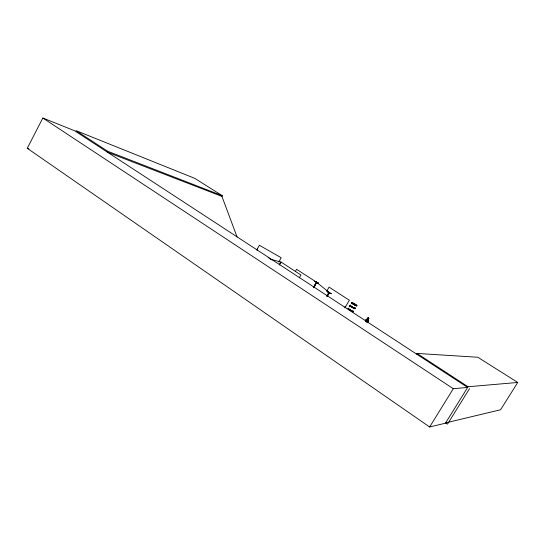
<?xml version="1.0" encoding="UTF-8"?>
<svg xmlns="http://www.w3.org/2000/svg" width="545" height="545" viewBox="0 0 545 545"><rect width="100%" height="100%" fill="white"/><g stroke="black" fill="none" stroke-linecap="round" stroke-linejoin="round"><path stroke-width="0.82" d="M367.235 322.626L368.638 319.786L367.568 322.238M354.952 304.601L354.645 304.301L355.04 304.669M314.601 281.309L318.294 283.039L314.608 281.288M445.64 422.893L500.576 409.758L517.75 382.454L468.053 386.752L445.456 423.193L429.651 426.987L27.25 148.288L42.844 118.013L74.583 130.732L467.637 387.427L453.29 388.708L42.844 118.013M221.931 196.398L222.305 195.723L107.61 151.231L107.154 152.096L221.931 196.398L237.095 237.034M257.383 250.066L257.622 249.637M256.94 249.61L259.393 245.277L281.193 257.751L278.727 262.07M256.777 250.175L257.594 248.827M279.238 264.734L280.839 261.927L300.915 274.993L299.28 277.827M279.469 264.931L281.077 262.125L271.267 259.42M295.322 271.519L296.589 269.305L316.638 282.276L313.45 287.692M313.682 287.113C314.853 283.911 317.285 282.085 316.366 282.664M313.538 287.808L316.665 282.303L314.077 287.147M326.537 291.5L329.091 287.126L349.379 300.247L344.903 307.85M327.6 291.841L331.094 293.728L327.736 291.95M326.707 296.528C328.233 292.631 331.435 289.94 327.484 296.03M327.259 295.853L329.221 292.488L327.266 296.208M329.282 292.536L329.098 293.053M349.188 306.944L349.931 305.663M366.063 319.459L365.354 320.712L366.621 319.057L368.672 319.813M365.341 321.543L367.998 317.885L367.221 319.288M366.151 321.06L366.914 319.772L367.718 320.065L366.581 321.986M368.032 319.636L368.904 318.226L367.017 322.143M367.119 322.545L368.182 321.237M367.466 322.715L368.297 321.325L367.943 321.155M416.598 354.093L417 353.433L477.822 357.248L517.75 382.454M429.651 426.987L453.29 388.708M469.545 388.633L447.513 424.119L445.694 422.879M327.729 291.957L331.312 293.626M355.224 304.696L355.136 304.696M355.04 304.382C355.197 304.675 354.434 304.185 355.306 304.56M353.405 304.049L353.412 304.314M345.012 306.733L345.421 306.971M353.255 304.205L353.276 304.124M27.25 148.288L28.831 148.833M367.998 317.885L368.863 318.198L368.004 317.939M328.976 292.903L328.955 292.89M314.608 281.322L318.294 283.039M222.305 195.723L194.81 178.372L76.007 130.623L107.61 151.231M417 353.433L468.053 386.752M316.516 282.221L329.357 292.631M270.095 258.821A3.134 0.388 29.7 0 1 270.661 259.202M271.09 259.536A3.134 0.388 29.7 0 1 271.362 259.795M268.092 257.526A3.113 0.388 29.7 0 1 268.794 257.908M269.496 258.31A3.113 0.388 29.7 0 1 270.702 259.1M271.131 259.434A3.113 0.388 29.7 0 1 271.403 259.692M353.187 311.549A3.052 0.395 30.5 0 1 352.104 311.481A3.052 0.395 30.5 0 1 348.752 309.458A3.052 0.395 30.5 0 1 348.677 308.831M353.324 311.386A3.093 0.395 30.5 0 1 350.782 310.548A3.093 0.395 30.5 0 1 348.391 308.524M355.136 308.334A3.1 0.382 30.5 0 1 352.595 307.475A3.1 0.382 30.5 0 1 350.197 305.466M353.487 311.038A3.052 0.388 30.5 0 1 350.98 310.207A3.052 0.388 30.5 0 1 348.623 308.211M354.993 308.49A3.052 0.382 30.5 0 1 352.492 307.646A3.052 0.382 30.5 0 1 350.122 305.663M353.419 311.229A3.093 0.395 30.5 0 1 350.878 310.391A3.093 0.395 30.5 0 1 348.487 308.368M355.224 308.17A3.1 0.382 30.5 0 1 354.134 308.089A3.1 0.382 30.5 0 1 350.728 306.038A3.1 0.382 30.5 0 1 350.653 305.418M354.959 307.687A3.059 0.375 30.5 0 1 354.591 308.061A3.059 0.375 30.5 0 1 351.021 305.99A3.059 0.375 30.5 0 1 350.782 305.261M368.011 318.226L367.739 318.682L368.256 318.873L368.529 318.409L368.011 318.226M365.831 320.392L365.831 320.392M352.717 303.551A3.066 0.368 30.5 0 0 356.975 305.731A3.066 0.368 30.5 0 0 353.371 303.197A3.066 0.368 30.5 0 0 352.717 303.551M352.574 303.803A3.052 0.368 30.5 0 0 356.812 305.977A3.052 0.368 30.5 0 0 353.228 303.456A3.052 0.368 30.5 0 0 352.574 303.803M352.656 303.654A3.059 0.368 30.5 0 0 356.914 305.834A3.059 0.368 30.5 0 0 353.317 303.299A3.059 0.368 30.5 0 0 352.656 303.654"/></g></svg>
